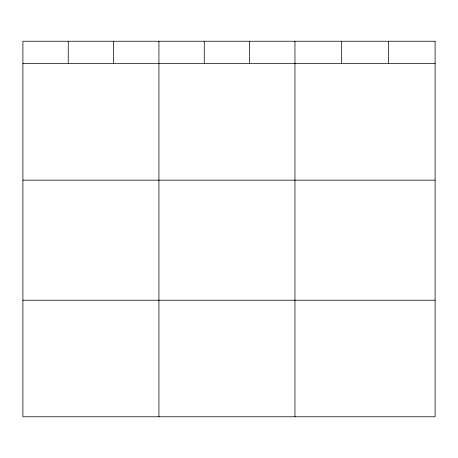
<?xml version="1.0" encoding="UTF-8"?>
<svg xmlns="http://www.w3.org/2000/svg" width="458" height="458" viewBox="0 0 458 458"><rect width="100%" height="100%" fill="white"/><g stroke="black" fill="none" stroke-linecap="round" stroke-linejoin="round"><path stroke-width="0.69" d="M22.9 63.61L435.1 63.61M22.9 180.154L435.1 180.154M22.9 300.225L435.1 300.225M388.384 41.231L388.384 63.61M341.668 41.231L341.668 63.61M294.952 41.231L294.952 416.769M249.61 41.231L249.61 63.61M204.268 41.231L204.268 63.61M158.926 41.231L158.926 416.769M113.584 41.231L113.584 63.61M68.242 41.231L68.242 63.61M435.1 41.231L22.9 41.231L22.9 416.769L435.1 416.769L435.1 41.231"/></g></svg>
